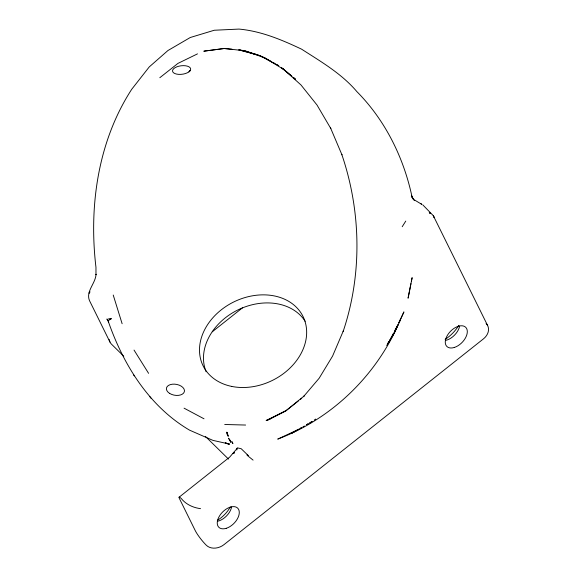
<?xml version="1.0" encoding="UTF-8"?>
<svg xmlns="http://www.w3.org/2000/svg" width="577" height="577" viewBox="0 0 577 577"><rect width="100%" height="100%" fill="white"/><g stroke="black" fill="none" stroke-linecap="round" stroke-linejoin="round"><path stroke-width="0.87" d="M236.837 449.973L237.277 447.831L241.229 448.747L248.269 455.57L246.992 454.928L248.016 456.018L253.079 460.121M420.986 203.703L421.874 204.417L414.632 200.06M410.947 283.632L408.076 298.201L412.129 277.638L411.451 281.064M230.865 442.177L230.98 441.643L228.521 438.188L230.865 442.177L229.632 439.912L230.461 441.16M108.346 321.526L108.613 322.117L108.144 320.596L108.346 321.526C123.363 364.801 149.263 406.54 189.602 430.175L212.963 440.388L229.653 444.124L225.261 442.869M398.072 324.599L394.423 332.54L389.937 340.3M399.169 322.218L403.922 311.897L398.945 322.803M398.188 324.425L394.423 332.54L389.857 340.091M236.411 449.57L236.844 448.668M389.893 340.279L393.55 333.109M394.365 331.515L397.207 325.933M398.83 322.745L400.452 319.564C377.913 373.997 332.979 418.246 277.732 439.104L299.088 429.144L291.673 433.226L296.946 430.211M190.042 70.783L190.244 70.43L188.895 71.873A9.131 4.27 -7.1 0 1 173.619 72.839A9.131 4.27 -7.1 0 1 181.041 65.792A9.131 4.27 -7.1 0 1 190.042 70.783L188.895 71.873M230.331 506.938C227.244 512.426 222.729 517.115 217.327 520.346M388.025 343.113L388.941 341.606M89.904 291.839L89.082 293.166L89.882 291.998M386.713 345.522L389.489 341.079L387.499 344.08M402.205 226.718L405.761 221.092M236.765 448.856L229.704 457.078L179.029 497.266M234.01 452.296L233.065 453.457L234.356 452.851L233.065 453.457M286.509 410.326L267.497 420.157L285.723 410.939L304.072 396.024L303.43 396.724L319.16 378.231L332.583 356.081L343.337 330.859L343.171 331.414C362.334 274.356 361.152 211.254 341.779 154.412L341.952 154.824L330.556 127.964L330.794 128.52L317.018 105.036L300.985 84.97L283.105 68.858L291.363 75.775M212.286 331.782L242.484 307.829M159.8 77.715L177.918 63.42L197.5 53.863M285.723 410.939L298.259 401.037M300.372 399.378L301.742 398.289M314.241 420.078L315.727 419.068M301.345 427.737L299.838 428.675L301.367 427.817M302.889 426.922L304.411 426.035M306.697 424.708L308.219 423.821M306.748 424.614L308.255 423.756M111.289 318.706L109.176 319.91L111.289 318.706L108.707 318.692M284.937 411.322L266.134 420.496L271.753 418.289M224.713 424.484L245.614 425.047M231.983 49.225L224.179 48.504L203.941 51.165L224.179 48.504L244.598 50.733L258.792 55.284M258.763 55.313L238.921 49.874L244.598 50.733L264.648 57.794L271.717 61.768M200.536 508.654C193.216 507.702 186.068 504.5 181.38 498.629A6.556 1.075 51.6 0 0 179.433 498.593L195.271 530.645A13.112 2.142 51.6 0 0 206.371 545.294A13.112 10.292 -26.3 0 0 224.006 544.623L483.454 338.865A13.112 10.292 -26.3 0 0 486.086 323.466M238.921 49.874L256.08 54.411M225.557 442.927L228.766 444.146L227.345 443.533M278.035 65.36L259.628 55.551L264.648 57.794L283.826 69.492L281.699 67.841M184.063 408.17L204.013 418.801M273.289 62.648L274.861 63.528M277.212 64.855L278.785 65.742M281.641 67.877L291.998 76.38M293.383 77.513L295.453 79.208M293.419 77.484L295.474 79.193M422.811 204.893L433.298 215.675L487.68 325.644M123.781 356.247L111.577 344.26A13.112 10.292 -26.3 0 1 109.183 339.5M205.369 436.371L228.492 459.083M414.416 200.479L412.642 198.474L412.028 196.872C403.734 157.68 385.227 120.211 356.903 91.649C341.62 73.625 321.223 61.818 301.612 49.189C281.706 39.77 261.186 31.129 239.022 29.081L214.291 30.242L190.266 37.505L167.921 50.545L149.241 66.932L131.729 89.262C97.866 141.516 88.728 206.328 95.962 267.339L95.977 274.702L96.042 274.27C95.602 283.444 85.562 291.414 89.507 300.653L109.976 342.074M133.352 374.596L134.326 375.887M149.804 396.673L150.929 398.173M134.03 350.073L148.592 373.333M226.884 432.223L227.865 436.024L227.15 434.293L226.884 432.223L228.449 436.291M113.229 295.042L122.129 323.74M108.101 320.747L107.849 319.817L108.173 321.064M458.751 325.378A26.549 15.875 -45.5 0 1 445.141 339.363M231.608 506.959A13.437 8.035 -45.5 0 1 217.37 521.298M459.631 326.113A13.437 8.035 -45.5 0 1 445.394 340.452M206.119 371.747A55.724 43.729 -26.3 0 1 236.923 310.419A55.724 43.729 -26.3 0 1 305.175 321.295M412.028 196.872L411.552 195.718L412.317 197.752L413.94 199.801L412.028 196.872M411.589 196.432L411.589 196.432M312.02 421.599L309.741 422.934L312.02 421.599M430.55 213.519L429.31 212.754L430.55 213.519M107.625 320.163L107.012 319.095L107.625 320.163M232.856 443.403L232.026 441.867L232.856 443.403M433.615 216.382L433.298 215.675L434.027 217.313L433.615 216.382M226.263 528.308A13.437 8.035 -45.5 0 0 238.654 509.484A13.437 8.035 -45.5 0 0 219.873 515.376A13.437 8.035 -45.5 0 0 226.263 528.308M454.294 347.469A13.437 8.035 -45.5 0 0 466.678 328.645A13.437 8.035 -45.5 0 0 447.903 334.53A13.437 8.035 -45.5 0 0 454.294 347.469M169.652 393.413A9.131 5.51 10.2 0 0 184.344 391.725A9.131 5.51 10.2 0 0 172.292 384.21A9.131 5.51 10.2 0 0 169.652 393.413M231.709 386.417A55.724 43.729 -26.3 0 0 306.315 327.253A55.724 43.729 -26.3 0 0 221.207 309.885A55.724 43.729 -26.3 0 0 231.709 386.417"/></g></svg>
